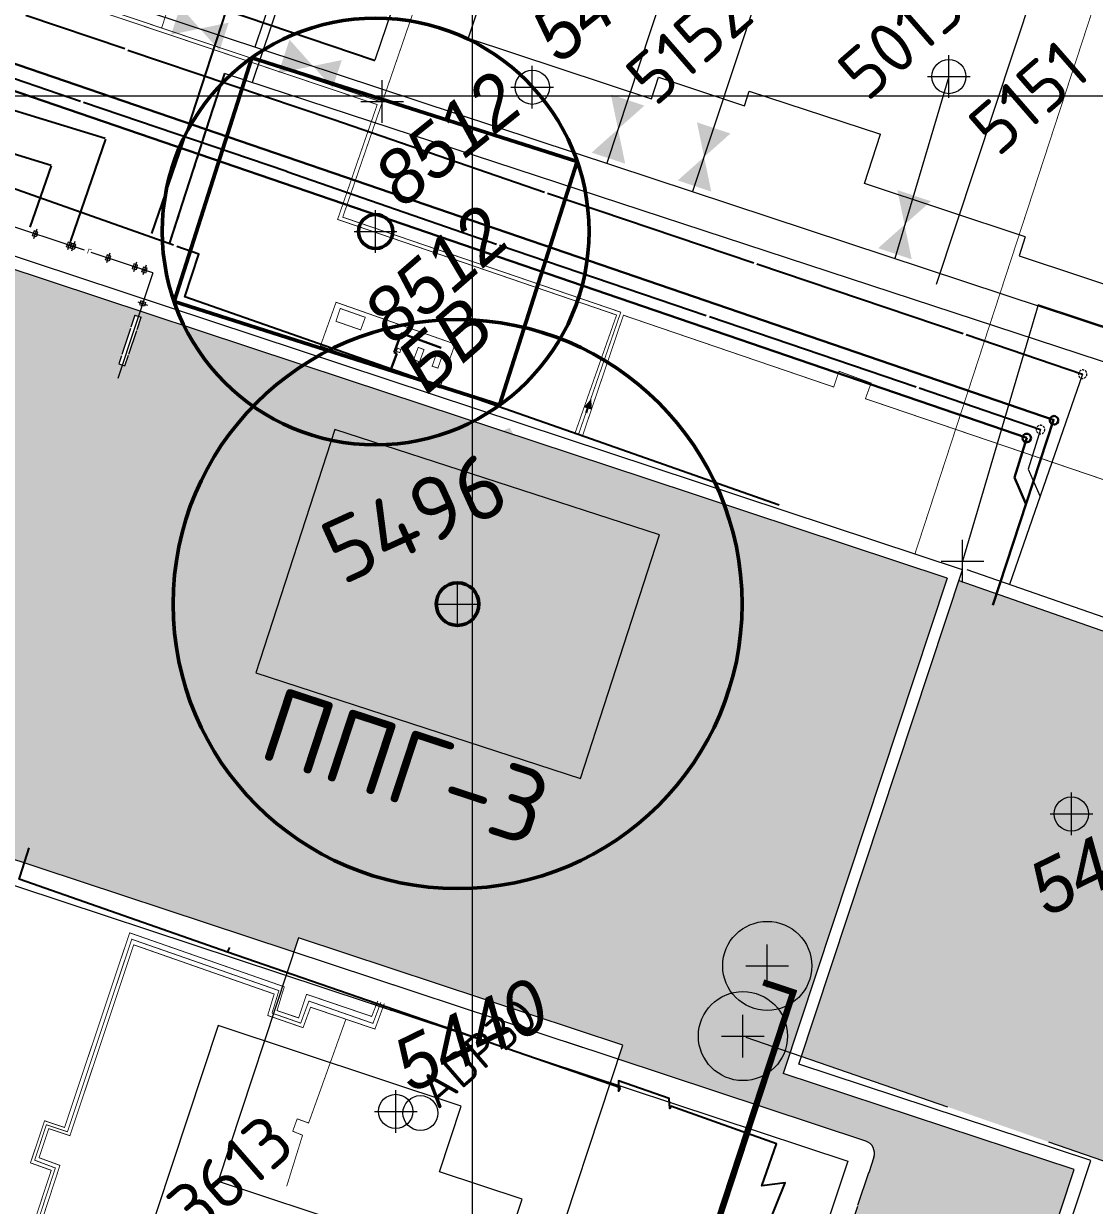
# Model space of a CAD drawing. Header units: millimetres. Extents: x 519 to 9564855, y -810 to 5021775.
# Drawn here: x 9541897.8 to 9542148.7, y 4997740 to 4998016.9 of the extents above; entities that cross this region are included whole.
import ezdxf
from ezdxf.enums import TextEntityAlignment as Align

# ---------------------------------------------------------------- set-up
doc = ezdxf.new("R2010")
doc.units = ezdxf.units.MM
doc.header["$LTSCALE"] = 2
doc.header["$MEASUREMENT"] = 0
doc.header["$PDMODE"] = 2
doc.header["$PDSIZE"] = 5
for name, pattern in [('1', [0]), ('92051501$0$DASHED', [0.75, 0.5, -0.25]), ('ACAD_ISO02W100', [15, 12, -3]), ('DASHDOT', [25.4, 12.7, -6.35, 0, -6.35]), ('DASHEDX2', [38.1, 25.4, -12.7]), ('LTYPE11', [2.5, 1, -1.5])]:
    doc.linetypes.add(name, pattern=pattern)
for name, color, linetype in [('Existing roads', 41, 'Continuous'), ('Gaz', 4, 'Continuous'), ('GRID_PULKOVO', 7, 'Continuous'), ('new 100 wells', 131, 'Continuous'), ('OilColl&Flowlines', 3, 'Continuous'), ('PPLINE_WAT', 7, 'WTR_LINE'), ('Stage 11.Object 3.Color', 172, 'Continuous'), ('Stage 12 wells.Text&Frame', 52, 'Continuous'), ('Stage8 wlls text', 7, 'Continuous'), ('vodovod', 5, 'Continuous'), ('Wels of 13phase', 200, 'Continuous'), ('ВЛ', 1, 'Continuous'), ('Газ', 4, 'GAS_LINE'), ('Газопровод подземный', 10, 'LTYPE11'), ('Здание', 250, '1'), ('ситуация', 7, 'Continuous'), ('Скважины - Конфликты наземки', 92, 'Continuous'), ('Скважины на 2015 год', 7, 'Continuous'), ('Скважины на 2016 год.', 40, 'Continuous'), ('Скважины на 2021 год', 7, 'Continuous')]:
    doc.layers.add(name, color=color, linetype=linetype)
for name, color, linetype, lineweight in [('PPLINE_GAS', 4, 'GAS_LINE', 30), ('SteamInjInfrastructure', 25, 'Continuous', 100), ('WELLS(drilled after 2000y)', 6, 'Continuous', 40), ('Газопровод коллектор', 4, 'Continuous', 50), ('Скв на 2025 допы от ХеКай', 204, 'Continuous', 0), ('Скважины на 2023 год', 201, 'Continuous', 20), ('Скважины на 2026', 222, 'Continuous', 50), ('Электро', 1, 'Continuous', 30), ('Электроснаб', 1, 'Continuous', 18), ('Электроснабжене', 1, 'Continuous', 18)]:
    doc.layers.add(name, color=color, linetype=linetype, lineweight=lineweight)
doc.styles.add('92051501$0$STANDARD', font='simplex.shx')
doc.styles.add('Elect', font='isocpeur.ttf')
doc.styles.add('GeoApp', font='', dxfattribs={"height": 1})
doc.styles.add('Line_GUGK', font='')
doc.styles.get("Standard").update_dxf_attribs({"font": 'isocpeur.ttf', "width": 0.5})
doc.styles.get('GeoApp').set_extended_font_data('D431', italic=True)
doc.styles.get('Line_GUGK').set_extended_font_data('Bm431', italic=True)
doc.linetypes.add('_GP_FENCE', pattern='A,20,[130,ltypeshp.shx,S=2.5,R=0,X=0,Y=2.5],0', length=20)
doc.linetypes.add('g5_121_g', pattern='A,4,-0.4,["Г",GeoApp,S=1,R=0,X=0,Y=-0.5],-1.2,12', length=17.6)
doc.linetypes.add('GAS_LINE', pattern='A,0.5,-0.2,["G",92051501$0$STANDARD,S=0.1,R=0,X=-0.1,Y=-0.05],-0.05', length=0.75)
doc.linetypes.add('WTR_LINE', pattern='A,0.5,-0.2,["W",92051501$0$STANDARD,S=0.1,R=0,X=-0.1,Y=-0.05],-0.05', length=0.75)

# ---------------------------------------------------------------- blocks, each defined once
blk = doc.blocks.new('92051501$0$VALVE')
at = {"layer": 'OilColl&Flowlines'}
for points in [[(-5.97, -3.45), (-5.97, 3.45), (0, 0)], [(5.97, -3.45), (0, 0), (5.97, 3.45)]]:
    blk.add_solid(points, dxfattribs=at)

msp = doc.modelspace()

# ---------------------------------------------------------------- hatches: boundary and pattern name
at = {"layer": 'Existing roads', "lineweight": 0}
h = msp.add_hatch(color=256, dxfattribs=at)
edge = h.paths.add_edge_path(flags=16)
edge.add_line((9542915.00048, 4997805.77889), (9542915.82838, 4997805.50495))
edge = h.paths.add_edge_path(flags=16)
edge.add_line((9542915.0804, 4997806.02041), (9542916.50414, 4997805.54932))
edge = h.paths.add_edge_path(flags=17)
edge.add_line((9542915.16031, 4997806.26193), (9542916.96364, 4997805.66524))
edge = h.paths.add_edge_path(flags=17)
edge.add_line((9542915.24023, 4997806.50345), (9542917.32836, 4997805.81252))
edge = h.paths.add_edge_path(flags=17)
edge.add_line((9542915.32014, 4997806.74496), (9542917.63357, 4997805.97949))
edge = h.paths.add_edge_path(flags=17)
edge.add_line((9542915.40006, 4997806.98648), (9542917.89543, 4997806.16081))
edge = h.paths.add_edge_path(flags=17)
edge.add_line((9542915.47997, 4997807.228), (9542918.12293, 4997806.3535))
edge = h.paths.add_edge_path(flags=17)
edge.add_line((9542915.55988, 4997807.46952), (9542918.32156, 4997806.55573))
edge = h.paths.add_edge_path(flags=17)
edge.add_line((9542915.6398, 4997807.71104), (9542918.49494, 4997806.76633))
edge = h.paths.add_edge_path(flags=17)
edge.add_line((9542915.71971, 4997807.95256), (9542918.64549, 4997806.98447))
edge = h.paths.add_edge_path(flags=17)
edge.add_line((9542915.79963, 4997808.19408), (9542918.77483, 4997807.20964))
edge = h.paths.add_edge_path(flags=17)
edge.add_line((9542915.87954, 4997808.4356), (9542918.88401, 4997807.44147))
edge = h.paths.add_edge_path(flags=17)
edge.add_line((9542916.09053, 4997811.84928), (9542916.91843, 4997811.57535))
edge = h.paths.add_edge_path(flags=17)
edge.add_line((9542915.41477, 4997811.80492), (9542916.83851, 4997811.33383))
edge = h.paths.add_edge_path(flags=17)
edge.add_line((9542914.95527, 4997811.689), (9542916.7586, 4997811.09231))
edge = h.paths.add_edge_path(flags=16)
edge.add_line((9542914.59055, 4997811.54171), (9542916.67869, 4997810.85079))
edge = h.paths.add_edge_path(flags=17)
edge.add_line((9542914.28535, 4997811.37474), (9542916.59877, 4997810.60927))
edge = h.paths.add_edge_path(flags=16)
edge.add_line((9542914.02348, 4997811.19343), (9542916.51886, 4997810.36775))
edge = h.paths.add_edge_path(flags=16)
edge.add_line((9542913.79599, 4997811.00074), (9542916.43894, 4997810.12623))
edge = h.paths.add_edge_path(flags=16)
edge.add_line((9542913.59735, 4997810.7985), (9542916.35903, 4997809.88471))
edge = h.paths.add_edge_path(flags=17)
edge.add_line((9542913.42397, 4997810.58791), (9542916.27911, 4997809.64319))
edge = h.paths.add_edge_path(flags=17)
edge.add_line((9542913.27342, 4997810.36976), (9542916.1992, 4997809.40167))
edge = h.paths.add_edge_path(flags=17)
edge.add_line((9542913.14408, 4997810.1446), (9542916.11928, 4997809.16016))
edge = h.paths.add_edge_path(flags=17)
edge.add_line((9542913.0349, 4997809.91276), (9542916.03937, 4997808.91864))
edge = h.paths.add_edge_path(flags=16)
edge.add_line((9542912.9453, 4997809.67445), (9542918.97361, 4997807.67979))
edge = h.paths.add_edge_path(flags=0)
edge.add_line((9542912.9453, 4997809.67445), (9542918.97361, 4997807.67979))
edge = h.paths.add_edge_path(flags=17)
edge.add_line((9542916.95679, 4997811.69128), (9542914.96213, 4997805.66296))
edge = h.paths.add_edge_path()
edge.add_arc((9542915.95946, 4997808.67712), 3.17487, 0, 360)
h.paths.add_polyline_path([(9541621.30331, 4998240.21534), (9541619.40682, 4998234.52294), (9541668.34915, 4998218.3288), (9541670.24564, 4998224.02121)])
edge = h.paths.add_edge_path()
edge.add_line((9541543.45632, 4998259.65358), (9541545.35281, 4998265.34598))
edge.add_line((9541545.35281, 4998265.34598), (9539882.1273, 4998815.67717))
edge.add_arc((9539884.64036, 4998823.2722), 8, 161.691556, 251.691556, ccw=False)
edge.add_line((9539877.04533, 4998825.78526), (9539870.13442, 4998804.89892))
edge.add_arc((9539877.72945, 4998802.38586), 8, 71.691556, 161.691556, ccw=False)
edge.add_line((9539880.24251, 4998809.9809), (9541543.45632, 4998259.65358))
h.paths.add_polyline_path([(9542731.24197, 4997866.63683), (9542733.13846, 4997872.32923), (9541746.19614, 4998198.89057), (9541744.29964, 4998193.19816)])
edge = h.paths.add_edge_path()
edge.add_line((9542910.0184, 4997814.64503), (9542909.36398, 4997812.66899))
edge.add_line((9542909.36398, 4997812.66899), (9542916.00503, 4997810.46964))
edge.add_arc((9542908.97287, 4997822.57537), 14, 300.1520949, 341.6915561)
edge.add_line((9542922.26418, 4997818.17752), (9542982.04609, 4997998.85197))
edge.add_arc((9542983.94484, 4997998.22371), 2, 71.691556, 161.6915561, ccw=False)
edge.add_line((9542984.57311, 4998000.12246), (9542975.07709, 4998003.26452))
edge.add_arc((9542974.44884, 4998001.36581), 1.99996, -18.3072492, 71.6915562, ccw=False)
edge.add_line((9542976.34757, 4998000.73759), (9542916.56564, 4997820.06306))
edge.add_arc((9542908.97061, 4997822.57612), 8, 277.5258796, 341.691556, ccw=False)
h.paths.add_polyline_path([(9542831.9304, 4997833.32085), (9542833.8167, 4997839.01663), (9542809.08896, 4997847.19859), (9542807.19247, 4997841.50618)])
at = {"layer": 'Скважины на 2015 год', "linetype": 'ByBlock', "lineweight": 0, "ltscale": 5}
msp.add_hatch(color=5, dxfattribs=at).paths.add_polyline_path([(9542114.21092, 4997886.96645), (9542043.94133, 4997910.21738), (9541973.67173, 4997933.46832), (9541925.09459, 4997949.54162), (9541924.69479, 4997948.33332), (9541925.33951, 4997948.12), (9541924.39711, 4997945.27186), (9541922.46823, 4997939.44234), (9541921.56992, 4997936.72745), (9541920.11311, 4997937.20948), (9541920.72557, 4997939.06047), (9541922.84616, 4997945.46937), (9541923.8827, 4997948.60203), (9541924.69479, 4997948.33332), (9541925.09459, 4997949.54162), (9541892.57839, 4997960.30064), (9541868.93564, 4997888.84688), (9541865.34718, 4997889.93953), (9541864.40391, 4997887.08873), (9541862.7331, 4997882.03919), (9541845.97046, 4997831.37869), (9541845.16252, 4997828.93691), (9541849.89345, 4997827.31798), (9541850.71736, 4997829.80802), (9541869.7194, 4997823.52059), (9541870.01271, 4997824.40706), (9541870.47295, 4997824.25478), (9541869.65834, 4997821.79287), (9541869.29024, 4997820.68038), (9541874.96735, 4997818.73767), (9541876.16922, 4997822.36998), (9541876.64391, 4997822.21292), (9541877.29746, 4997824.18809), (9541877.92636, 4997824.50428), (9541878.41394, 4997824.34295), (9541878.72363, 4997825.27889), (9541879.97929, 4997824.86342, -0.197616276), (9541883.39415, 4997825.10512), (9541961.1502, 4997799.37705), (9541962.23745, 4997802.66299), (9542038.21798, 4997777.52241), (9542037.13072, 4997774.23647), (9542095.10581, 4997755.05357, -0.414213563), (9542097.01155, 4997751.26303), (9542095.81283, 4997747.64024), (9542095.81273, 4997747.64028), (9542093.30469, 4997740.06039), (9542088.43563, 4997725.34502), (9542131.63239, 4997711.05199), (9542143.97779, 4997748.36259), (9542075.81236, 4997770.9173)])
h = msp.add_hatch(color=5, dxfattribs=at)
h.paths.add_polyline_path([(9542116.96717, 4997886.38299), (9542080.08197, 4997774.90758), (9542194.14782, 4997735.41625), (9542188.81597, 4997719.93655), (9542235.75381, 4997703.62236), (9542241.8071, 4997720.92325), (9542205.69349, 4997733.18896, -0.84836428), (9542201.38906, 4997733.9, -1), (9542205.81094, 4997733.9, -0.08203779), (9542205.69349, 4997733.18896), (9542241.8071, 4997720.92325), (9542271.22506, 4997805.00264), (9542253.963, 4997810.75369), (9542262.22655, 4997835.55711)])
h.paths.add_polyline_path([(9542158.99261, 4997764.93583), (9542230.48064, 4997741.44064), (9542238.67664, 4997766.37832), (9542167.18861, 4997789.87352)], flags=24)
at = {"layer": 'Скважины на 2023 год', "linetype": 'ByBlock', "lineweight": 0}
h = msp.add_hatch(color=256, dxfattribs=at)
h.dxf.hatch_style = 1
h.paths.add_polyline_path([(9542046.82795, 4997897.08992), (9541970.74343, 4997921.81128), (9541952.20241, 4997864.74789), (9542028.28693, 4997840.02653)])
edge = h.paths.add_edge_path(flags=16)
edge.add_arc((9541999.51518, 4997880.91891), 5, 0, 360)
h.paths.add_polyline_path([(9541973.4363, 4997881.98481), (9542021.33074, 4997903.57507), (9542011.74081, 4997922.24328), (9541963.84637, 4997900.65301)])

# ---------------------------------------------------------------- linework, layer by layer
at = {"color": 1, "lineweight": 0, "ltscale": 25}
msp.add_line((9541981.75478, 4997998.50486), (9541981.785, 4997998.593, 0.734), dxfattribs=at)
at = {"color": 5, "linetype": 'WTR_LINE', "lineweight": 0, "ltscale": 20, "const_width": 0.2}
msp.add_lwpolyline([(9540467.06099, 4998613.38589), (9542159.40868, 4998054.19781), (9542106.63165, 4997892.59541)], dxfattribs=at)
at = {"color": 4, "linetype": 'GAS_LINE', "lineweight": 0, "ltscale": 25}
for points, elevation in [([(9542041.8349, 4998190.2538), (9542039.74296, 4998184.04412), (9541980.12711, 4998008.33854)], 0.3091), ([(9542152.59421, 4998079.60775), (9542111.65416, 4997955.77883)], 0.2167)]:
    msp.add_lwpolyline(points, dxfattribs=dict(at, elevation=elevation))
at = {"color": 6, "linetype": 'ByBlock', "lineweight": 0, "ltscale": 80}
msp.add_point((9541981.82, 4997998.63), dxfattribs=at)
at = {"linetype": 'ByBlock', "lineweight": 0, "ltscale": 200}
for p in [(9542117.775, 4997890.927), (9542117.78, 4997890.93)]:
    msp.add_point(p, dxfattribs=at)
at = {"layer": 'Existing roads', "color": 3, "linetype": 'ByBlock', "lineweight": 0, "ltscale": 80}
msp.add_line((9542071.2, 4998027.8), (9542054.57184, 4997977.54594), dxfattribs=at)
at = {"layer": 'Existing roads', "color": 0, "linetype": 'ByBlock', "lineweight": 0, "ltscale": 80}
msp.add_line((9533000, 4998000), (9548000, 4998000), dxfattribs=at)
at = {"layer": 'Gaz', "linetype": 'GAS_LINE', "lineweight": 0, "ltscale": 20}
msp.add_line((9543527.52426, 4997485.50272, -1.32545), (9541944.89712, 4998005.25304, 0.04021), dxfattribs=at)
at = {"layer": 'GRID_PULKOVO', "lineweight": 0}
msp.add_line((9542002.89283, 5010000), (9542002.89283, 4991998.07591), dxfattribs=at)
at = {"layer": 'new 100 wells', "color": 0, "linetype": 'ByBlock', "lineweight": 0}
msp.add_lwpolyline([(9542010.0671, 4998037.91253), (9542001.98202, 4998013.4776), (9542044.89945, 4997999.27699), (9542046.57349, 4998004.33631)], dxfattribs=at)
at = {"layer": 'OilColl&Flowlines', "lineweight": 0}
for p, q in [((9540842.41777, 4998378.62576), (9542254.31336, 4997911.45509)), ((9541952.10881, 4998011.4491), (9542072.5806, 4998375.54211)), ((9542049.4, 4998029.4), (9542034.44588, 4997984.20525)), ((9542114.6, 4998004.5), (9542101.90674, 4997961.88367))]:
    msp.add_line(p, q, dxfattribs=at)
at = {"layer": 'OilColl&Flowlines', "color": 0, "linetype": 'ByBlock', "lineweight": 0, "ltscale": 2}
for centre in [(9542072.05, 4997796.1), (9542066.3579, 4997779.65906)]:
    msp.add_circle(centre, 10.43836, dxfattribs=at)
for p in [(9542072.05, 4997796.1), (9542066.3, 4997779.6)]:
    msp.add_point(p, dxfattribs=at)
at = {"layer": 'OilColl&Flowlines', "lineweight": 0}
for points in [[(9541957.51396, 4998005.30197), (9541960.11373, 4998013.15908), (9541965.6183, 4998006.97905)], [(9542043.26965, 4997997.69983), (9542037.08962, 4997992.19526), (9542035.41254, 4998000.2996)], [(9542063.43777, 4997991.16792), (9542057.25775, 4997985.66335), (9542055.58066, 4997993.76769)], [(9542038.76671, 4997984.09092), (9542030.9096, 4997986.6907), (9542037.08962, 4997992.19526)], [(9542058.93483, 4997977.55901), (9542051.07772, 4997980.15878), (9542057.25775, 4997985.66335)], [(9542110.39218, 4997975.30192), (9542104.21216, 4997969.79736), (9542102.53508, 4997977.9017)], [(9542105.88924, 4997961.69302), (9542098.03214, 4997964.29279), (9542104.21216, 4997969.79736)]]:
    msp.add_solid(points, dxfattribs=at)
at = {"layer": 'PPLINE_GAS', "color": 4, "linetype": 'GAS_LINE', "lineweight": 0, "ltscale": 25}
msp.add_line((9542091.36678, 4998420.58592), (9541951.37597, 4998003.12532, 0.03462), dxfattribs=at)
at = {"layer": 'PPLINE_GAS', "linetype": 'g5_121_g', "lineweight": -2, "const_width": 0.2}
msp.add_lwpolyline([(9537831.81227, 4999146.8258), (9537916.7796, 4999124.87094), (9539818.92763, 4998812.07021), (9541254.47752, 4998655.71676), (9542078.75562, 4998382.97871), (9541951.37597, 4998003.12532)], dxfattribs=at)
at = {"layer": 'PPLINE_WAT', "color": 5, "linetype": '92051501$0$DASHED', "lineweight": 0, "ltscale": 50}
msp.add_line((9542067.05158, 4997779.4189), (9542194.14782, 4997735.41625), dxfattribs=at)
at = {"layer": 'Stage 11.Object 3.Color', "color": 0, "linetype": 'ByBlock', "lineweight": 0, "ltscale": 80}
msp.add_line((9542000, 4998000), (9543000, 4998000), dxfattribs=at)
at = {"layer": 'Stage 12 wells.Text&Frame', "color": 0, "linetype": 'ByBlock', "lineweight": 0}
msp.add_lwpolyline([(9542046.57349, 4998004.33631), (9542066.69945, 4997997.67699), (9542067.83082, 4998001.11879)], dxfattribs=at)
at = {"layer": 'Stage8 wlls text', "color": 0, "linetype": 'ByBlock', "lineweight": 0}
msp.add_lwpolyline([(9542132.5059, 4997966.96311), (9542094.82051, 4997979.46871), (9542098.61127, 4997991.00087)], dxfattribs=at)
msp.add_circle((9542114.6, 4998004.5), 4, dxfattribs=at)
msp.add_point((9542114.6, 4998004.5), dxfattribs=at)
at = {"layer": 'SteamInjInfrastructure', "color": 7, "linetype": 'Continuous', "lineweight": 0, "ltscale": 2}
for p, q in [((9541912.0663, 4997963.82014), (9541885.81989, 4997972.5046)), ((9541928.06726, 4997958.52571), (9541913.66149, 4997963.29232))]:
    msp.add_line(p, q, dxfattribs=at)
at = {"layer": 'SteamInjInfrastructure', "color": 7, "linetype": 'ByBlock', "lineweight": 0, "ltscale": 25}
for p, q in [((9541899.82705, 4997967.86988), (9541901.13353, 4997967.43759)), ((9541899.91957, 4997967.20728), (9541900.05836, 4997967.62673)), ((9541900.29653, 4997968.34653), (9541900.15773, 4997967.92708)), ((9541900.90989, 4997968.76774), (9541900.16065, 4997966.50336)), ((9541901.15097, 4997968.06381), (9541900.29653, 4997968.34653)), ((9541900.34574, 4997967.54026), (9541900.43998, 4997967.82507)), ((9541900.63055, 4997967.44602), (9541900.34574, 4997967.54026)), ((9541900.43998, 4997967.82507), (9541900.72479, 4997967.73083)), ((9541900.72479, 4997967.73083), (9541900.63055, 4997967.44602)), ((9541900.91368, 4997967.34668), (9541900.77401, 4997966.92456)), ((9541901.01129, 4997967.64169), (9541901.15097, 4997968.06381)), ((9541900.77401, 4997966.92456), (9541899.91957, 4997967.20728)), ((9541907.77051, 4997965.25748), (9541909.07698, 4997964.82519)), ((9541907.86302, 4997964.59488), (9541908.00181, 4997965.01433)), ((9541908.71746, 4997964.31216), (9541907.86302, 4997964.59488)), ((9541908.23998, 4997965.73413), (9541908.10119, 4997965.31468)), ((9541908.85334, 4997966.15533), (9541908.1041, 4997963.89096)), ((9541909.09442, 4997965.45141), (9541908.23998, 4997965.73413)), ((9541908.28919, 4997964.92786), (9541908.38343, 4997965.21267)), ((9541908.57401, 4997964.83362), (9541908.28919, 4997964.92786)), ((9541908.38343, 4997965.21267), (9541908.66825, 4997965.11843)), ((9541908.66825, 4997965.11843), (9541908.57401, 4997964.83362)), ((9541908.85713, 4997964.73428), (9541908.71746, 4997964.31216)), ((9541908.72518, 4997964.9416), (9541910.03165, 4997964.50931)), ((9541908.81769, 4997964.279), (9541908.95648, 4997964.69845)), ((9541908.95475, 4997965.02929), (9541909.09442, 4997965.45141)), ((9541909.19465, 4997965.41825), (9541909.05586, 4997964.99879)), ((9541909.80801, 4997965.83945), (9541909.05877, 4997963.57507)), ((9541910.04909, 4997965.13553), (9541909.19465, 4997965.41825)), ((9541909.24386, 4997964.61198), (9541909.3381, 4997964.89679)), ((9541909.52868, 4997964.51774), (9541909.24386, 4997964.61198)), ((9541909.3381, 4997964.89679), (9541909.62292, 4997964.80255)), ((9541909.62292, 4997964.80255), (9541909.52868, 4997964.51774)), ((9541909.90942, 4997964.71341), (9541910.04909, 4997965.13553)), ((9541909.67213, 4997963.99628), (9541908.81769, 4997964.279)), ((9541909.8118, 4997964.4184), (9541909.67213, 4997963.99628)), ((9541916.91698, 4997962.21882), (9541918.22345, 4997961.78653)), ((9541917.00949, 4997961.55621), (9541917.14828, 4997961.97567)), ((9541917.38645, 4997962.69547), (9541917.24766, 4997962.27601)), ((9541917.99981, 4997963.11667), (9541917.25057, 4997960.85229)), ((9541918.24089, 4997962.41275), (9541917.38645, 4997962.69547)), ((9541917.43566, 4997961.8892), (9541917.5299, 4997962.17401)), ((9541917.72048, 4997961.79496), (9541917.43566, 4997961.8892)), ((9541917.5299, 4997962.17401), (9541917.81472, 4997962.07977)), ((9541917.81472, 4997962.07977), (9541917.72048, 4997961.79496)), ((9541918.10122, 4997961.99063), (9541918.24089, 4997962.41275)), ((9541917.86393, 4997961.2735), (9541917.00949, 4997961.55621)), ((9541918.0036, 4997961.69562), (9541917.86393, 4997961.2735)), ((9541923.2145, 4997960.1314), (9541924.52097, 4997959.69911)), ((9541923.30701, 4997959.4688), (9541923.4458, 4997959.88825)), ((9541924.16145, 4997959.18608), (9541923.30701, 4997959.4688)), ((9541923.68397, 4997960.60805), (9541923.54518, 4997960.1886)), ((9541924.29733, 4997961.02925), (9541923.54809, 4997958.76488)), ((9541924.53841, 4997960.32533), (9541923.68397, 4997960.60805)), ((9541923.73319, 4997959.80178), (9541923.82742, 4997960.08659)), ((9541924.018, 4997959.70754), (9541923.73319, 4997959.80178)), ((9541923.82742, 4997960.08659), (9541924.11224, 4997959.99235)), ((9541924.11224, 4997959.99235), (9541924.018, 4997959.70754)), ((9541924.30113, 4997959.6082), (9541924.16145, 4997959.18608)), ((9541924.39874, 4997959.90321), (9541924.53841, 4997960.32533)), ((9541925.46139, 4997959.39163), (9541926.76786, 4997958.95934)), ((9541925.5539, 4997958.72902), (9541925.69269, 4997959.14848)), ((9541925.93086, 4997959.86828), (9541925.79207, 4997959.44882)), ((9541926.54422, 4997960.28948), (9541925.79498, 4997958.0251)), ((9541926.7853, 4997959.58556), (9541925.93086, 4997959.86828)), ((9541925.98008, 4997959.062), (9541926.07432, 4997959.34682)), ((9541926.26489, 4997958.96776), (9541925.98008, 4997959.062)), ((9541926.07432, 4997959.34682), (9541926.35913, 4997959.25258)), ((9541926.35913, 4997959.25258), (9541926.26489, 4997958.96776)), ((9541926.64563, 4997959.16344), (9541926.7853, 4997959.58556)), ((9541926.40834, 4997958.4463), (9541925.5539, 4997958.72902)), ((9541926.54802, 4997958.86842), (9541926.40834, 4997958.4463)), ((9541924.55132, 4997951.69609), (9541926.8157, 4997950.94685)), ((9541925.25524, 4997951.93717), (9541924.97252, 4997951.08273)), ((9541924.97252, 4997951.08273), (9541925.39198, 4997950.94394)), ((9541925.67736, 4997951.7975), (9541925.25524, 4997951.93717)), ((9541925.44918, 4997950.61326), (9541925.88146, 4997951.91973)), ((9541925.49398, 4997951.22618), (9541925.58822, 4997951.511)), ((9541925.7788, 4997951.13194), (9541925.49398, 4997951.22618)), ((9541925.58822, 4997951.511), (9541925.87304, 4997951.41676)), ((9541926.11178, 4997950.70577), (9541925.69232, 4997950.84456)), ((9541925.87304, 4997951.41676), (9541925.7788, 4997951.13194)), ((9541925.97238, 4997951.69988), (9541926.3945, 4997951.56021)), ((9541926.3945, 4997951.56021), (9541926.11178, 4997950.70577))]:
    msp.add_line(p, q, dxfattribs=at)
at = {"layer": 'SteamInjInfrastructure', "color": 7, "linetype": 'Continuous', "lineweight": 0, "ltscale": 0.1}
for p, q in [((9541973.67173, 4997933.46832), (9541892.57839, 4997960.30064)), ((9541923.8827, 4997948.60203), (9541922.9403, 4997945.75389)), ((9541924.39711, 4997945.27186), (9541925.33951, 4997948.12)), ((9541920.72557, 4997939.06047), (9541920.11311, 4997937.20948)), ((9541921.56992, 4997936.72745), (9541922.38359, 4997939.18654)), ((9542043.94133, 4997910.21738), (9541973.67173, 4997933.46832)), ((9542114.21092, 4997886.96645), (9542043.94133, 4997910.21738)), ((9542114.21092, 4997886.96645), (9542075.81236, 4997770.9173)), ((9541883.39415, 4997825.10512), (9542028.64916, 4997777.04287)), ((9542095.10581, 4997755.05357), (9542024.83621, 4997778.3045)), ((9542143.97779, 4997748.36259), (9542075.81236, 4997770.9173)), ((9542097.01155, 4997751.26303), (9542095.81283, 4997747.64024))]:
    msp.add_line(p, q, dxfattribs=at)
at = {"layer": 'SteamInjInfrastructure', "color": 7, "linetype": 'Continuous', "lineweight": 0, "ltscale": 0.25}
msp.add_line((9541928.06726, 4997958.52571), (9541919.86841, 4997933.74691), dxfattribs=at)
at = {"layer": 'SteamInjInfrastructure', "color": 7, "linetype": 'DASHDOT', "lineweight": 0}
for p, q in [((9541923.8827, 4997948.60203), (9541925.33951, 4997948.12)), ((9541920.11311, 4997937.20948), (9541921.56992, 4997936.72745))]:
    msp.add_line(p, q, dxfattribs=at)
at = {"layer": 'SteamInjInfrastructure', "color": 7, "linetype": 'DASHEDX2', "lineweight": 0, "ltscale": 0.3}
for p, q in [((9541922.84616, 4997945.46937), (9541920.82663, 4997939.36588)), ((9541922.46823, 4997939.44234), (9541924.31617, 4997945.02723))]:
    msp.add_line(p, q, dxfattribs=at)
at = {"layer": 'SteamInjInfrastructure', "color": 0, "lineweight": 0, "ltscale": 80}
msp.add_line((9542116.96717, 4997886.38299), (9542279.76807, 4997829.41938), dxfattribs=at)
at = {"layer": 'SteamInjInfrastructure', "linetype": 'Continuous', "lineweight": 0, "ltscale": 10}
msp.add_line((9541985.07298, 4997791.4625), (9541984.40841, 4997791.68239), dxfattribs=at)
at = {"layer": 'SteamInjInfrastructure', "linetype": '_GP_FENCE', "lineweight": 0}
for p, q in [((9541975.70345, 4997788.45345), (9541982.39657, 4997786.23882)), ((9541982.58644, 4997786.17599), (9541983.25101, 4997785.9561)), ((9541983.44088, 4997785.89327), (9541984.12918, 4997785.66553))]:
    msp.add_line(p, q, dxfattribs=at)
at = {"layer": 'SteamInjInfrastructure', "color": 7, "linetype": 'Continuous', "lineweight": 0, "ltscale": 0.5}
msp.add_line((9542093.30469, 4997740.06039), (9542095.81775, 4997747.65543), dxfattribs=at)
at = {"layer": 'SteamInjInfrastructure', "color": 7, "linetype": '_GP_FENCE', "lineweight": 0, "ltscale": 0.5}
for points in [[(9541875.98978, 4997821.44584), (9542090.91029, 4997750.33253), (9542082.42872, 4997724.6993), (9542133.69519, 4997707.73615), (9542147.83115, 4997750.45821), (9542079.47585, 4997773.07574), (9542117.8, 4997888.9), (9541889.94899, 4997964.29177), (9541864.40391, 4997887.08873), (9541862.7331, 4997882.03919), (9541845.97046, 4997831.37869), (9541847.88336, 4997830.74574)], [(9542283.7, 4997831.6), (9542283.7, 4997831.6), (9542118.9, 4997888.9), (9542118.9, 4997888.9)]]:
    msp.add_lwpolyline(points, dxfattribs=at)
at = {"layer": 'SteamInjInfrastructure', "color": 7, "linetype": 'Continuous', "lineweight": 0, "ltscale": 0.75}
msp.add_lwpolyline([(9542030.79536, 4997928.99934, 0, 2, 0), (9542030.0416, 4997926.7213, 2, 2, 0)], format="xyseb", dxfattribs=at)
at = {"layer": 'SteamInjInfrastructure', "color": 7, "linetype": 'Continuous', "lineweight": 0, "ltscale": 0.75, "const_width": 0.5}
msp.add_lwpolyline([(9542029.61749, 4997925.69434), (9542029.96561, 4997926.74645)], dxfattribs=at)
at = {"layer": 'SteamInjInfrastructure', "color": 0, "lineweight": 0, "ltscale": 0.5}
msp.add_lwpolyline([(9542283.7, 4997831.6), (9542283.7, 4997831.6), (9542283.7, 4997831.6), (9542237.7, 4997699.4), (9542283.7, 4997831.6), (9542283.7, 4997831.6), (9542283.7, 4997831.6), (9542283.7, 4997831.6), (9542118.9, 4997888.9), (9542118.9, 4997888.9)], dxfattribs=at)
at = {"layer": 'SteamInjInfrastructure', "color": 7, "linetype": 'Continuous', "lineweight": 0, "ltscale": 4}
msp.add_lwpolyline([(9542093.19612, 4997739.73229), (9542088.43563, 4997725.34502), (9542131.63239, 4997711.05199), (9542143.97779, 4997748.36259)], dxfattribs=at)
at = {"layer": 'SteamInjInfrastructure', "color": 7, "linetype": 'Continuous', "lineweight": 0, "ltscale": 0.1}
msp.add_arc((9542094.16341, 4997752.20543), 3, 341.691556, 71.6915561, dxfattribs=at)
at = {"layer": 'vodovod', "linetype": 'WTR_LINE', "lineweight": 0, "ltscale": 10}
msp.add_lwpolyline([(9544796.524, 4997061.131), (9544670.026, 4997102.939), (9544547.359, 4997146.067), (9544544.834, 4997137.633), (9544528.591, 4997142.698), (9544365.114, 4997198.25995), (9544260.722, 4997233.4), (9544218.484, 4997247.618), (9544209.341, 4997260.719), (9544168.068, 4997275.346), (9544060.378, 4997312.651), (9543880.744, 4997372.42), (9543650.06, 4997449.179), (9543543.805, 4997485.189), (9543546.104, 4997492.963), (9543411.433, 4997536.569), (9543175.092, 4997614.45), (9542807.975, 4997734.002), (9542568.597, 4997809.25), (9542359.736, 4997877.47), (9542268.821, 4997906.893), (9542135.512, 4997951.026), (9542117.78, 4997890.93)], dxfattribs=at)
at = {"layer": 'WELLS(drilled after 2000y)', "color": 6, "lineweight": 0, "const_width": 0.2}
for points in [[(9542027.84, 4997920.684), (9542037.732, 4997949.289), (9541972.594, 4997971.559), (9542047.489, 4998189.429), (9542051.04433, 4998188.20711), (9542053.523, 4998195.726), (9542049.785, 4998196.783), (9542076.61, 4998274.436), (9542080.315, 4998273.292), (9542082.8, 4998280.739), (9542079.28, 4998281.979), (9542109.642, 4998370.883), (9542181.222, 4998346.026), (9542182.424, 4998349.611), (9542189.786, 4998347.177), (9542188.658, 4998343.45), (9542266.101, 4998316.471), (9542267.45, 4998320.101), (9542274.848, 4998317.547), (9542273.756, 4998313.884), (9542351.181, 4998286.946)], [(9541936.425, 4998035.465), (9541930.16565, 4998015.88339), (9541914.193, 4998021.264)], [(9541981.75478, 4997998.50486), (9541930.16565, 4998015.88339), (9541936.425, 4998035.465)], [(9541913.071, 4998020.665), (9541980.668, 4997997.94), (9541971.389, 4997971.031), (9542036.752, 4997948.629), (9542026.928, 4997920.696)], [(9541980.817, 4997787.9), (9541979.374, 4997784.25), (9541964.10999, 4997789.44017), (9541962.2567, 4997783.91539), (9541957.193, 4997785.614), (9541958.895, 4997791.204), (9541922.66822, 4997803.85317), (9541907.4178, 4997758.24458), (9541902.73627, 4997759.80996), (9541899.438, 4997749.946), (9541904.295, 4997748.192), (9541890.57292, 4997706.51325), (9541885.56181, 4997708.16308), (9541882.32674, 4997698.2639), (9541887.21822, 4997696.66535), (9541857.787, 4997607.803)], [(9541982.338, 4997787.296), (9541980.13998, 4997781.2944), (9541965.055, 4997786.419), (9541963.301, 4997781.62), (9541955.007, 4997784.484), (9541956.53495, 4997789.50237), (9541923.615, 4997801.041), (9541908.68268, 4997756.29616), (9541903.70807, 4997757.95629), (9541901.436, 4997751.148), (9541906.338, 4997749.354), (9541891.64084, 4997704.43051)], [(9541973.33047, 4997783.6077), (9541964.599, 4997759.277), (9541961.92561, 4997760.25248), (9541960.868, 4997757.354), (9541963.18, 4997756.421), (9541959.452, 4997744.427)]]:
    msp.add_lwpolyline(points, dxfattribs=at)
for points, elevation in [([(9542028.721, 4997920.187), (9542038.353, 4997948.58), (9542087.60899, 4997931.75838), (9542088.867, 4997935.442), (9542096.38987, 4997932.67057), (9542095.045, 4997929.02), (9542159.38335, 4997907.13393), (9542160.658, 4997910.881), (9542168.397, 4997908.258), (9542167.136, 4997904.376), (9542237.899, 4997880.333), (9542239.24653, 4997883.7878), (9542246.78549, 4997881.16436), (9542245.526, 4997877.545), (9542323.284, 4997850.979)], -23.199), ([(9541891.06279, 4997705.4054), (9541905.265, 4997748.738), (9541900.415, 4997750.56), (9541903.159, 4997758.881), (9541908.09785, 4997757.23276), (9541923.15332, 4997802.3456), (9541957.63698, 4997790.31064), (9541956.031, 4997785.036), (9541962.743, 4997782.683), (9541964.66113, 4997787.85918), (9541979.66992, 4997782.62104), (9541981.53687, 4997787.5843)], -24.66909)]:
    msp.add_lwpolyline(points, dxfattribs=dict(at, elevation=elevation))
at = {"layer": 'WELLS(drilled after 2000y)', "color": 0, "linetype": 'ByBlock', "lineweight": 0}
msp.add_lwpolyline([(9541995.25626, 4997747.82885), (9542000.36299, 4997763.26255), (9541943.37759, 4997782.11798), (9541918.23701, 4997706.13746), (9541957.24688, 4997693.28632), (9541958.08143, 4997695.8196)], dxfattribs=at)
at = {"layer": 'Wels of 13phase', "color": 0, "linetype": 'ByBlock', "lineweight": 0}
msp.add_lwpolyline([(9541958.01792, 4997695.83879), (9541958.01792, 4997695.83879), (9541995.76255, 4997684.43701), (9542014.61798, 4997741.42241), (9541995.25626, 4997747.82885)], dxfattribs=at)
at = {"layer": 'ВЛ', "flags": 128}
for points, elevation in [([(9541921.56518, 4998010.97135), (9541898.3481, 4998018.78273)], 16.48595), ([(9541922.27591, 4998010.73185), (9541970.48819, 4997994.46053), (9542019.86153, 4997977.4407)], 7.98816), ([(9541887.9176, 4998006.68222), (9541911.15563, 4997998.70517)], 0.09486), ([(9541877.0912, 4998002.23623), (9541916.9237, 4997990.11104)], 24.44713), ([(9541959.48818, 4997982.2447), (9541911.86529, 4997998.46253)], 7.92217), ([(9541917.04896, 4997989.86403), (9541908.81548, 4997965.99356)], 24.44713), ([(9541959.49071, 4997982.24472), (9542008.62354, 4997965.20851)], 12.30256), ([(9542020.57132, 4997977.19843), (9542068.8945, 4997960.86825)], 7.98816), ([(9542009.33289, 4997964.96493), (9542057.77101, 4997948.49499)], 12.30256), ([(9542069.60503, 4997960.62814), (9542117.92821, 4997944.29796)], 7.98816), ([(9542058.48109, 4997948.25355), (9542106.91921, 4997931.78361)], 12.30256), ([(9542118.63847, 4997944.05708), (9542145.94, 4997934.7647)], 7.98816), ([(9542107.62894, 4997931.54115), (9542136.06067, 4997921.78231)], 12.30256)]:
    msp.add_lwpolyline(points, dxfattribs=dict(at, elevation=elevation))
for points in [[(9541873.99486, 4997993.00904), (9541904.3131, 4997983.78003)], [(9541904.24702, 4997983.59126), (9541899.28609, 4997969.20856)]]:
    msp.add_lwpolyline(points, dxfattribs=at)
at = {"layer": 'Газ', "color": 4, "ltscale": 2, "elevation": 0.25497, "flags": 128}
msp.add_lwpolyline([(9541927.83851, 4997967.7155), (9541935.99596, 4997991.29436), (9541945.3219, 4998020.07059), (9541979.74862, 4998008.46612), (9541980.13422, 4998008.30749)], dxfattribs=at)
at = {"layer": 'Газ', "color": 4, "elevation": 1.1784, "flags": 128}
for points in [[(9541932.93496, 4997964.95896), (9541888.52655, 4997980.70398)], [(9542074.8444, 4997904.07203), (9542029.32873, 4997920.06012), (9541935.5907, 4997952.86489), (9541938.8551, 4997962.91338), (9541933.72371, 4997964.68643)]]:
    msp.add_lwpolyline(points, dxfattribs=at)
at = {"layer": 'Газ'}
for points, elevation in [([(9541945.5704, 4997799.3487), (9541896.817, 4997816.4198), (9541897.0237, 4997817.1154), (9541899.13377, 4997823.79317)], -20.8722), ([(9541982.6529, 4997786.481), (9541945.5704, 4997799.3487), (9541946.1357, 4997800.3821)], -20.8722), ([(9542037.6382, 4997767.5214), (9541982.6529, 4997786.481), (9541982.6529, 4997786.481)], -23.0274), ([(9542066.3826, 4997732.8176), (9542071.89241, 4997734.37871), (9542076.28386, 4997745.29949), (9542070.7755, 4997744.5572), (9542074.2021, 4997754.3832), (9542049.4927, 4997763.2316), (9542049.2402, 4997762.6598), (9542049.09445, 4997765.00832), (9542037.17023, 4997769.15602), (9542037.1945, 4997766.7633), (9542037.6382, 4997767.5214)], -23.0274)]:
    msp.add_lwpolyline(points, dxfattribs=dict(at, elevation=elevation))
at = {"layer": 'Газопровод коллектор', "color": 4, "linetype": '1', "lineweight": 30, "ltscale": 0.7}
for p, q in [((9541986.27, 4997944.2868, -23.451), (9541984.6249, 4997939.8583, -23.451)), ((9541986.3107, 4997944.39636, -23.451), (9541995.6141, 4997940.9174, -23.451)), ((9541985.28121, 4997939.60349, -23.451), (9541984.0477, 4997936.2554, -23.451)), ((9541984.6249, 4997939.8583, -23.451), (9541985.28121, 4997939.60349, -23.451))]:
    msp.add_line(p, q, dxfattribs=at)
at = {"layer": 'Газопровод подземный', "color": 4, "ltscale": 0.5, "elevation": 0.04021, "flags": 128}
msp.add_lwpolyline([(9541944.89712, 4998005.25304), (9541942.18951, 4997997.05829), (9541931.93229, 4997965.30541)], dxfattribs=at)
at = {"layer": 'Газопровод подземный', "color": 4, "linetype": 'GAS_LINE', "ltscale": 20, "elevation": 0.04021, "flags": 128}
msp.add_lwpolyline([(9541944.89712, 4998005.25304), (9541942.18951, 4997997.05829), (9541931.93229, 4997965.30541)], dxfattribs=at)
at = {"layer": 'Здание', "color": 0, "linetype": '1', "lineweight": -2, "ltscale": 0.7, "const_width": 0.2, "elevation": -23.9266}
msp.add_lwpolyline([(9541985.43247, 4997940.85987), (9541986.20955, 4997940.5419), (9541985.95917, 4997939.81797), (9541985.15968, 4997940.09981), (9541985.43247, 4997940.85987)], dxfattribs=at)
at = {"layer": 'ситуация', "color": 0, "linetype": 'ByBlock', "ltscale": 0.7, "const_width": 0.2}
for points, elevation in [([(9541967.36247, 4997941.37641), (9541971.0288, 4997951.6176), (9541998.8852, 4997941.8126), (9541995.34427, 4997931.52267), (9541967.36247, 4997941.37641)], -23.8863), ([(9541971.0035, 4997947.156), (9541972.0162, 4997950.1572), (9541977.874, 4997948.09), (9541976.7965, 4997945.1393), (9541971.0035, 4997947.156)], -24.051), ([(9541989.20339, 4997938.18642), (9541990.2789, 4997941.0462), (9541991.6491, 4997940.5234), (9541990.57639, 4997937.66307), (9541989.20339, 4997938.18642)], -24.0518), ([(9541993.5367, 4997936.6215), (9541994.5386, 4997939.5088), (9541995.8896, 4997939.0266), (9541994.8859, 4997936.1785), (9541993.5367, 4997936.6215)], -24.0401)]:
    msp.add_lwpolyline(points, dxfattribs=dict(at, elevation=elevation))
at = {"layer": 'Скв на 2025 допы от ХеКай', "color": 244, "linetype": 'ACAD_ISO02W100', "lineweight": 0, "true_color": 0x991b1e, "const_width": 1.5, "elevation": 23.89046}
msp.add_lwpolyline([(9539371.99663, 4997269.22699), (9539639.56304, 4997181.37805), (9539953.29769, 4997078.30478), (9540678.73072, 4996840.1926), (9540701.13885, 4996795.87752), (9540805.94244, 4996761.46782), (9540850.25751, 4996783.87595), (9541778.96857, 4996478.95625), (9541933.60866, 4996924.71284), (9541959.59701, 4997000.01304), (9541984.406, 4997071.89607), (9542017.0262, 4997166.41176), (9542028.623, 4997200.01304), (9542056.87793, 4997285.92151), (9542079.72467, 4997355.5053), (9542077.25468, 4997367.30989), (9542097.18736, 4997428.05079), (9542106.17218, 4997436.09083), (9542151.59188, 4997574.39346), (9542047.08076, 4997608.70716), (9542065.79733, 4997665.7132), (9542054.72165, 4997718.62031), (9542078.12789, 4997789.91), (9542071.12629, 4997792.23624)], dxfattribs=at)
at = {"layer": 'Скважины - Конфликты наземки', "linetype": 'ByBlock', "lineweight": 0}
for centre in [(9542017, 4998002), (9541980.3, 4997968.2), (9542143.3, 4997831.7), (9541985, 4997762)]:
    msp.add_circle(centre, 4, dxfattribs=at)
at = {"layer": 'Скважины - Конфликты наземки', "linetype": 'ByBlock', "lineweight": 0, "ltscale": 80}
for p in [(9542017, 4998002), (9541980.3, 4997968.2), (9542143.3, 4997831.7), (9541985, 4997762)]:
    msp.add_point(p, dxfattribs=at)
at = {"layer": 'Скважины на 2015 год', "color": 0, "linetype": 'ByBlock', "lineweight": 0}
msp.add_lwpolyline([(9542132.5059, 4997966.96311), (9542131.03056, 4997962.5043), (9542189.02021, 4997943.31657)], dxfattribs=at)
at = {"layer": 'Скважины на 2016 год.', "color": 254, "lineweight": 0, "true_color": 0xfeeab9}
msp.add_lwpolyline([(9541943.38202, 4997745.67759), (9542019.36255, 4997720.53701), (9542038.21798, 4997777.52241), (9541962.23745, 4997802.66299)], close=True, dxfattribs=at)
msp.add_circle((9541990.8, 4997761.6), 4.0951, dxfattribs=at)
at = {"layer": 'Скважины на 2021 год', "color": 0, "linetype": 'ByBlock', "lineweight": 0}
msp.add_lwpolyline([(9542067.83082, 4998001.11879), (9542067.83082, 4998001.11879), (9542098.61127, 4997991.00087), (9542098.61127, 4997991.00087)], dxfattribs=at)
at = {"layer": 'Скважины на 2023 год', "color": 0, "linetype": 'ByBlock', "lineweight": 0}
msp.add_lwpolyline([(9541952.20241, 4997864.74789), (9542028.28693, 4997840.02653), (9542046.82795, 4997897.08992), (9541970.74343, 4997921.81128)], close=True, dxfattribs=at)
at = {"layer": 'Скважины на 2023 год', "color": 5, "linetype": 'ByBlock', "lineweight": 50, "ltscale": 50}
msp.add_circle((9541999.5, 4997880.9), 66.66104, dxfattribs=at)
at = {"layer": 'Скважины на 2023 год', "color": 7, "linetype": 'ByBlock', "lineweight": 50, "ltscale": 50}
msp.add_circle((9541999.5, 4997880.9), 5, dxfattribs=at)
at = {"layer": 'Скважины на 2023 год', "color": 7, "linetype": 'ByBlock'}
msp.add_point((9541999.5, 4997880.9), dxfattribs=at)
at = {"layer": 'Скважины на 2026', "linetype": 'ByBlock', "ltscale": 50}
msp.add_lwpolyline([(9541933.07913, 4997951.76257), (9542009.30178, 4997927.47044), (9542027.52087, 4997984.63743), (9541951.29822, 4998008.92956)], close=True, dxfattribs=at)
msp.add_circle((9541980.3, 4997968.2), 50, dxfattribs=at)
at = {"layer": 'Скважины на 2026', "linetype": 'ByBlock'}
msp.add_circle((9541980.3, 4997968.2), 4, dxfattribs=at)
at = {"layer": 'Скважины на 2026', "linetype": 'ByBlock', "lineweight": 0}
msp.add_point((9541980.3, 4997968.2), dxfattribs=at)
at = {"layer": 'Электро', "ltscale": 25}
for p, q in [((9541873.33716, 4998015.1872, 0.6152), (9542139.23049, 4997923.96701, 0.6152)), ((9541875.76428, 4998007.97249), (9542132.84617, 4997919.81568, -5.93615))]:
    msp.add_line(p, q, dxfattribs=at)
at = {"layer": 'Электро', "ltscale": 2}
for p, q in [((9542139.10953, 4997924.02348, -0.48555), (9542124.92341, 4997880.66661)), ((9542132.84617, 4997919.81568, -5.93615), (9542129.98432, 4997910.56413, -4.5935)), ((9542129.98432, 4997910.56413, -4.5935), (9542132.68736, 4997904.25806, -0.48555))]:
    msp.add_line(p, q, dxfattribs=at)
at = {"layer": 'Электро', "ltscale": 0.5}
for centre, start, end in [((9542139.23049, 4997923.96701, 0.6152), 162, 341.9999999), ((9542139.23049, 4997923.96701, 0.6152), 341.9999999, 162), ((9542132.84617, 4997919.81568, -5.93615), 341.9999999, 162), ((9542132.84617, 4997919.81568, -5.93615), 162, 341.9999999)]:
    msp.add_arc(centre, 1, start, end, dxfattribs=at)
at = {"layer": 'Электроснаб', "color": 1, "lineweight": 0, "ltscale": 2}
msp.add_line((9542133.19883, 4997912.53076, 13.6452), (9542135.90187, 4997906.22469, 17.75316), dxfattribs=at)
at = {"layer": 'Электроснаб', "color": 1, "linetype": '92051501$0$DASHED', "lineweight": 0, "ltscale": 0.5}
for centre, start, end in [((9542145.94, 4997934.7647, 7.98816), 162.0000001, 341.9999999), ((9542145.94, 4997934.7647, 7.98816), 342, 161.9999999), ((9542136.06067, 4997921.78231, 12.30256), 162, 341.9999999), ((9542136.06067, 4997921.78231, 12.30256), 341.9999999, 162)]:
    msp.add_arc(centre, 1, start, end, dxfattribs=at)
at = {"layer": 'Электроснабжене', "color": 1, "lineweight": 0, "ltscale": 2}
for p, q in [((9542145.94, 4997934.7647, 7.98816), (9542128.79669, 4997885.45898)), ((9542136.06067, 4997921.78231, 12.30256), (9542133.19883, 4997912.53076, 13.6452)), ((9542133.19883, 4997912.53076, 13.6452), (9542135.90187, 4997906.22469, 17.75316))]:
    msp.add_line(p, q, dxfattribs=at)
at = {"layer": 'Электроснабжене', "color": 1, "linetype": '92051501$0$DASHED', "lineweight": 0, "ltscale": 0.5}
for centre, start, end in [((9542145.94, 4997934.7647, 7.98816), 162.0000001, 341.9999999), ((9542145.94, 4997934.7647, 7.98816), 342, 161.9999999), ((9542136.06067, 4997921.78231, 12.30256), 162, 341.9999999), ((9542136.06067, 4997921.78231, 12.30256), 341.9999999, 162)]:
    msp.add_arc(centre, 1, start, end, dxfattribs=at)

# ---------------------------------------------------------------- block references
at = {"layer": 'OilColl&Flowlines', "lineweight": 0, "rotation": 341.6915559985446}
for p in [(9541939.13144, 4998015.74307), (9541965.6183, 4998006.97905)]:
    msp.add_blockref('92051501$0$VALVE', p, dxfattribs=at)

# ---------------------------------------------------------------- texts
at = {"layer": 'new 100 wells', "color": 0, "linetype": 'ByBlock', "lineweight": 0, "style": 'Elect'}
msp.add_text('5152', height=12, rotation=41, dxfattribs=at).set_placement((9542045.75924, 4997997.17943))
at = {"layer": 'Stage8 wlls text', "color": 0, "linetype": 'ByBlock', "lineweight": 0, "style": 'Elect'}
msp.add_text('5151', height=12, rotation=41, dxfattribs=at).set_placement((9542126.06393, 4997985.39436))
at = {"layer": 'SteamInjInfrastructure', "color": 7, "lineweight": 0, "style": 'Elect'}
msp.add_text('Г', height=1.25, rotation=341.691556, dxfattribs=at).set_placement((9541912.54379, 4997963.05128))
at = {"layer": 'SteamInjInfrastructure', "color": 0, "lineweight": 0, "style": 'Elect'}
msp.add_text('ППГ-3', height=17.5, rotation=341.8064185, dxfattribs=at).set_placement((9541952.19429, 4997845.11384))
at = {"layer": 'WELLS(drilled after 2000y)', "color": 0, "linetype": 'ByBlock', "lineweight": 0, "style": 'Elect'}
msp.add_text('3613', height=12, rotation=41, dxfattribs=at).set_placement((9541938.25988, 4997732.39777))
at = {"layer": 'Скважины - Конфликты наземки', "lineweight": 35, "style": 'GeoApp'}
for s, rotation, p in [('5496', 38.8332141, (9542023.27117, 4998007.20079)), ('8512', 38.8332141, (9541986.57117, 4997973.40079)), ('5497', 26.0318371, (9542137.45242, 4997807.44984)), ('5440', 26.0318371, (9541988.52642, 4997766.15964))]:
    msp.add_text(s, height=12.5, rotation=rotation, dxfattribs=at).set_placement(p)
at = {"layer": 'Скважины на 2016 год.', "color": 254, "lineweight": 0, "true_color": 0xfeeab9, "style": 'Elect'}
msp.add_text('ADP30', height=8, rotation=41, dxfattribs=at).set_placement((9541994.84746, 4997762.22285))
at = {"layer": 'Скважины на 2021 год', "color": 0, "linetype": 'ByBlock', "lineweight": 0}
msp.add_text('5015J', height=12, rotation=41, dxfattribs=at).set_placement((9542097.77019, 4997995.6274), align=Align.BOTTOM_LEFT)
at = {"layer": 'Скважины на 2023 год', "color": 0, "linetype": 'ByBlock', "lineweight": 0}
msp.add_text('5496', height=15, rotation=24.5360476, dxfattribs=at).set_placement((9541974.31673, 4997881.11682), align=Align.BOTTOM_LEFT)
at = {"layer": 'Скважины на 2026', "linetype": 'ByBlock', "style": 'Line_GUGK'}
for s, p in [('8512', (9541984.45466, 4997941.25423)), ('БВ', (9541992.24889, 4997929.75423))]:
    msp.add_text(s, height=12.5, rotation=41, dxfattribs=at).set_placement(p)

doc.saveas('drawing.dxf')
